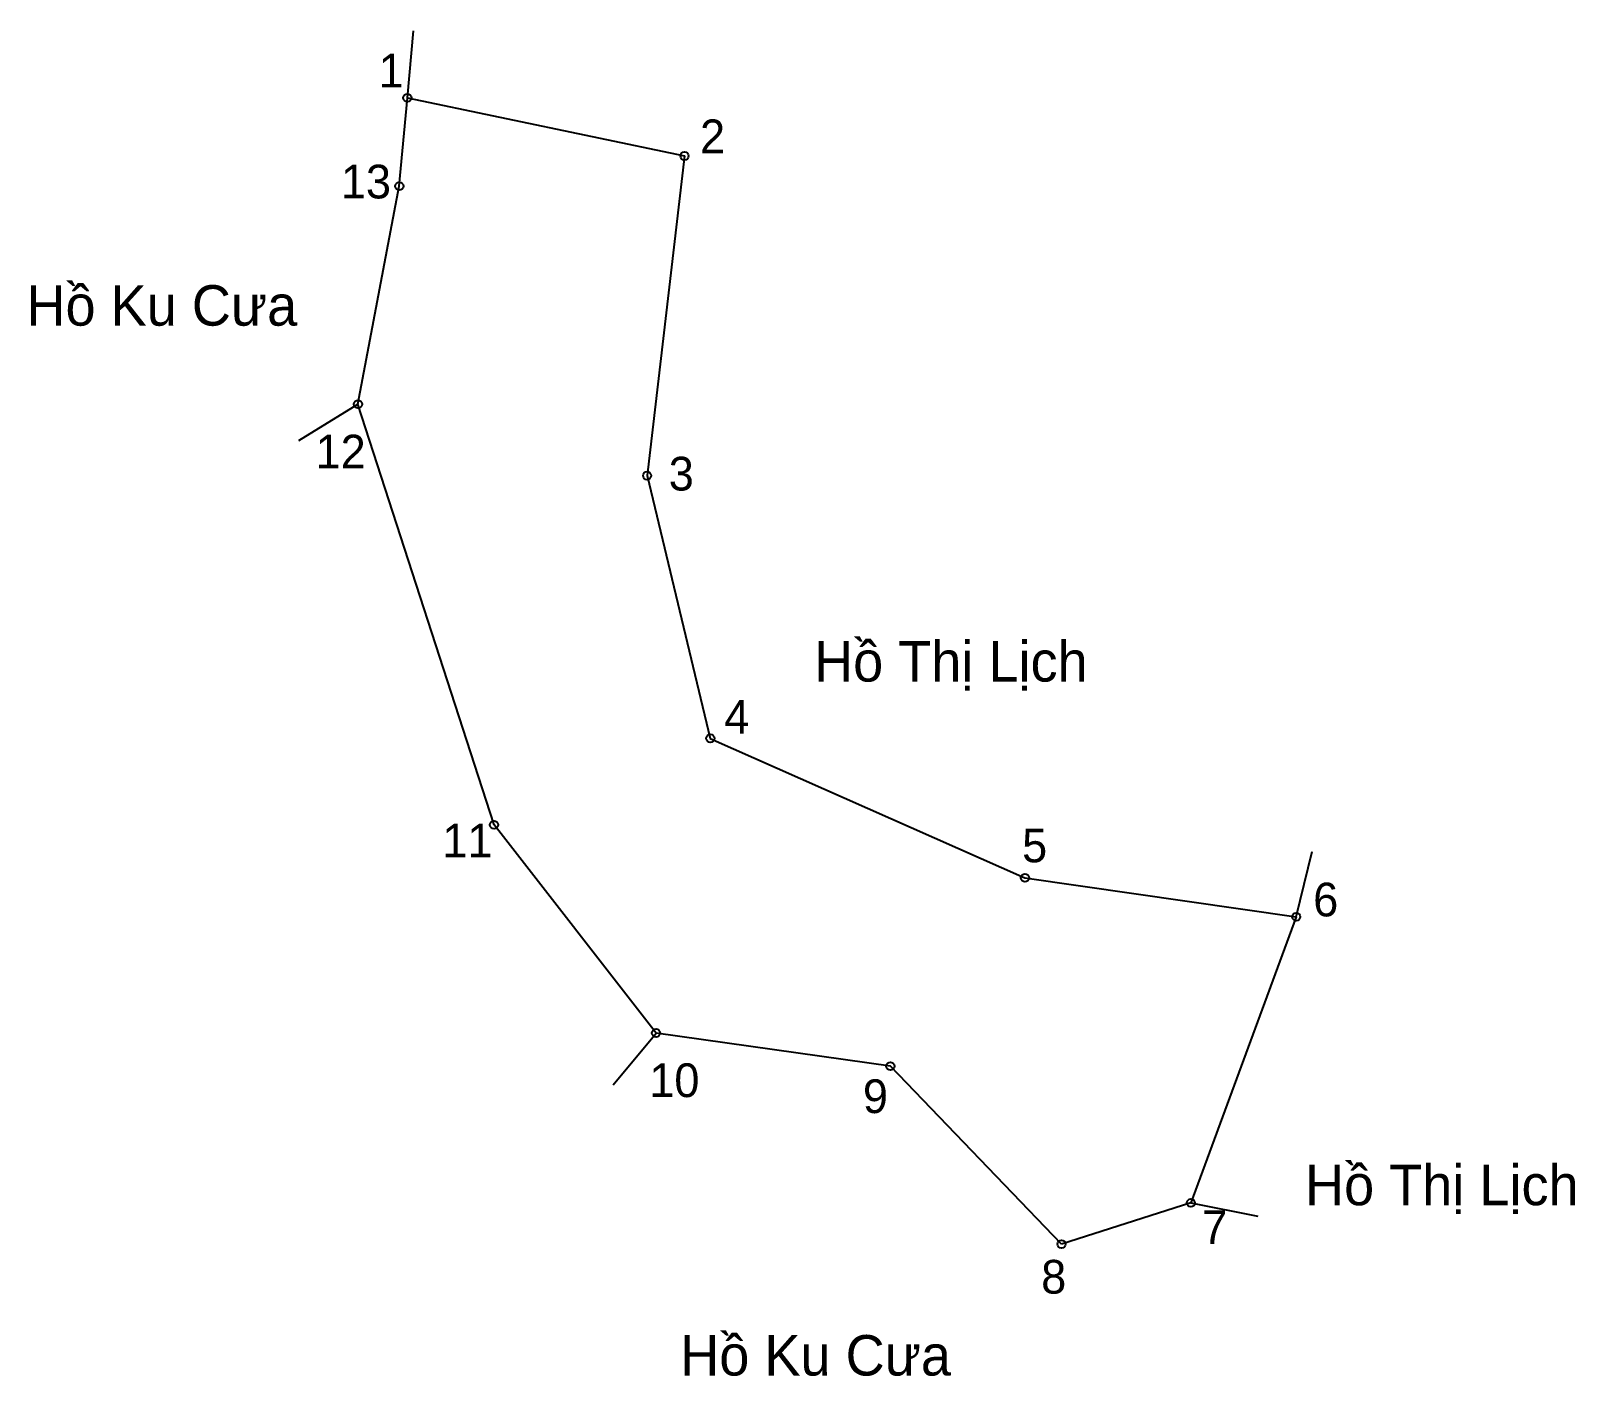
# Model space of a CAD drawing. Extents: x 546576 to 546820, y 1826013 to 1826225.
import ezdxf

# ---------------------------------------------------------------- set-up
doc = ezdxf.new("R2010")
doc.units = 0
for name, color, linetype in [('CanhThua', 7, 'Continuous'), ('MocDinhThua', 7, 'Continuous'), ('RauThua', 7, 'Continuous'), ('SoHieuDinhThua', 7, 'Continuous'), ('TenChuLanCan', 7, 'Continuous')]:
    doc.layers.add(name, color=color, linetype=linetype)

msp = doc.modelspace()

# ---------------------------------------------------------------- linework, layer by layer
at = {"layer": 'CanhThua'}
for p, q in [((546633.92, 1826200.42), (546635.19, 1826214.38)), ((546635.19, 1826214.38), (546678.94, 1826205.19)), ((546678.94, 1826205.19), (546673.03, 1826154.74)), ((546627.39, 1826166.03), (546633.92, 1826200.42)), ((546648.87, 1826099.63), (546627.39, 1826166.03)), ((546673.03, 1826154.74), (546683.01, 1826113.27)), ((546683.01, 1826113.27), (546732.68, 1826091.26)), ((546674.44, 1826066.76), (546648.87, 1826099.63)), ((546732.68, 1826091.26), (546775.5, 1826085.11)), ((546775.5, 1826085.11), (546758.87, 1826039.95)), ((546711.43, 1826061.53), (546674.44, 1826066.76)), ((546738.45, 1826033.45), (546711.43, 1826061.53)), ((546758.87, 1826039.95), (546738.45, 1826033.45))]:
    msp.add_line(p, q, dxfattribs=at)
at = {"layer": 'MocDinhThua'}
for centre in [(546635.19, 1826214.38), (546678.94, 1826205.19), (546633.92, 1826200.42), (546627.39, 1826166.03), (546673.03, 1826154.74), (546683.01, 1826113.27), (546648.87, 1826099.63), (546732.68, 1826091.26), (546775.5, 1826085.11), (546674.44, 1826066.76), (546711.43, 1826061.53), (546758.87, 1826039.95), (546738.45, 1826033.45)]:
    msp.add_circle(centre, 0.639, dxfattribs=at)
at = {"layer": 'RauThua'}
for p, q in [((546635.19, 1826214.38), (546636.15, 1826224.94)), ((546635.19, 1826214.38), (546636.15, 1826224.94)), ((546618.07, 1826160.26), (546627.39, 1826166.03)), ((546775.5, 1826085.11), (546778, 1826095.4)), ((546667.68, 1826058.57), (546674.44, 1826066.76)), ((546758.87, 1826039.95), (546769.45, 1826037.88))]:
    msp.add_line(p, q, dxfattribs=at)

# ---------------------------------------------------------------- texts
at = {"layer": 'SoHieuDinhThua'}
for s, height, p in [('1', 5.32, (546630.64, 1826216)), ('2', 5.32, (546681.39, 1826205.63)), ('13', 5.322, (546624.69, 1826198.49)), ('12', 5.322, (546620.7, 1826155.87)), ('3', 5.32, (546676.45, 1826152.39)), ('4', 5.32, (546685.21, 1826114.02)), ('11', 5.322, (546640.72, 1826094.48)), ('5', 5.32, (546732.23, 1826093.71)), ('6', 5.32, (546778.18, 1826085.17)), ('10', 5.322, (546673.38, 1826056.65)), ('9', 5.32, (546707.1, 1826054.13)), ('7', 5.32, (546760.65, 1826033.44)), ('8', 5.32, (546735.24, 1826025.63))]:
    msp.add_text(s, height=height, dxfattribs=at).set_placement(p)
at = {"layer": 'TenChuLanCan'}
for s, height, p in [('Hồ Ku Cưa', 6.386, (546575.06, 1826178.41)), ('Hồ Thị Lịch', 6.3861, (546699.39, 1826122.23)), ('Hồ Thị Lịch', 6.3861, (546776.89, 1826039.58)), ('Hồ Ku Cưa', 6.386, (546678.26, 1826012.7))]:
    msp.add_text(s, height=height, dxfattribs=at).set_placement(p)

doc.saveas('drawing.dxf')
